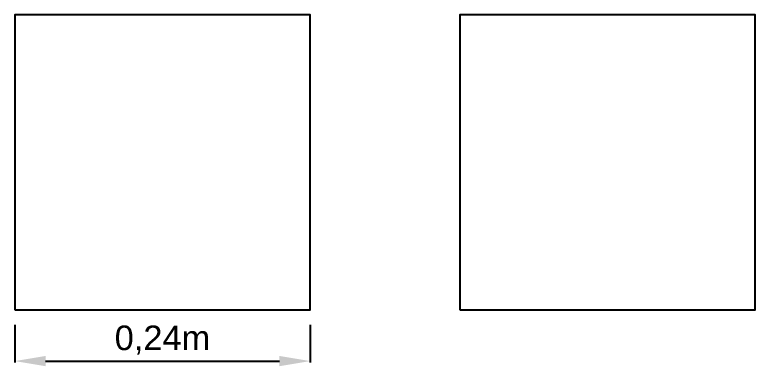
# Model space of a CAD drawing. Header units: millimetres. Extents: x 2520 to 3121, y 1813 to 2676.
# Drawn here: x 2520 to 3121, y 2390 to 2676 of the extents above; entities that cross this region are included whole.
import ezdxf

# ---------------------------------------------------------------- set-up
doc = ezdxf.new("R2010")
doc.units = ezdxf.units.MM
doc.layers.add('cotas', color=252, linetype='Continuous')
doc.styles.get("Standard").update_dxf_attribs({"font": 'arial.ttf'})
doc.dimstyles.new('ISO-25', dxfattribs={"dimtxt": 20, "dimasz": 25, "dimexe": 1.25, "dimexo": 12, "dimgap": 5, "dimtad": 1, "dimtxsty": 'Standard', "dimcen": 2.5, "dimadec": 0, "dimazin": 0, "dimtfac": 1, "dimtmove": 0, "dimatfit": 3, "dimfxl": 1, "dimarcsym": 0})

# ---------------------------------------------------------------- blocks, each defined once
blk = doc.blocks.new('*D209')
at = {"layer": 'cotas', "color": 0, "lineweight": -2, "transparency": 16777216}
for p, q in [((2519.58, 2424.12), (2519.58, 2393.3)), ((2759.58, 2424.12), (2759.58, 2393.3)), ((2544.58, 2394.55), (2734.58, 2394.55))]:
    blk.add_line(p, q, dxfattribs=at)
at = {"layer": 'cotas', "color": 0, "transparency": 16777216}
for points in [[(2544.58, 2398.71), (2544.58, 2390.38), (2519.58, 2394.55)], [(2734.58, 2398.71), (2734.58, 2390.38), (2759.58, 2394.55)]]:
    blk.add_solid(points, dxfattribs=at)
at = {"layer": 'Defpoints', "color": 0, "transparency": 16777216}
for p in [(2519.58, 2436.12), (2759.58, 2436.12), (2759.58, 2394.55)]:
    blk.add_point(p, dxfattribs=at)
at = {"layer": 'cotas', "color": 0, "transparency": 16777216, "insert": (2639.58, 2411.57), "char_height": 20, "attachment_point": 5}
blk.add_mtext('0,24m', dxfattribs=at)

msp = doc.modelspace()

# ---------------------------------------------------------------- linework, layer by layer
for points in [[(2519.578, 2436.124), (2759.578, 2436.124), (2759.578, 2676.124), (2519.578, 2676.124)], [(2881.317, 2436.124), (3121.317, 2436.124), (3121.317, 2676.124), (2881.317, 2676.124)]]:
    msp.add_lwpolyline(points, close=True)

# ---------------------------------------------------------------- dimensions: what is measured, and where the dimension line sits
at = {"layer": 'cotas'}
dim = msp.add_linear_dim(base=(2759.578, 2394.546), p1=(2519.578, 2436.124), p2=(2759.578, 2436.124), text='0,24m', dimstyle='ISO-25', dxfattribs=at)
dim.commit()
dim.dimension.update_dxf_attribs({"geometry": '*D209', "text_midpoint": (2639.578, 2411.566)})

doc.saveas('drawing.dxf')
